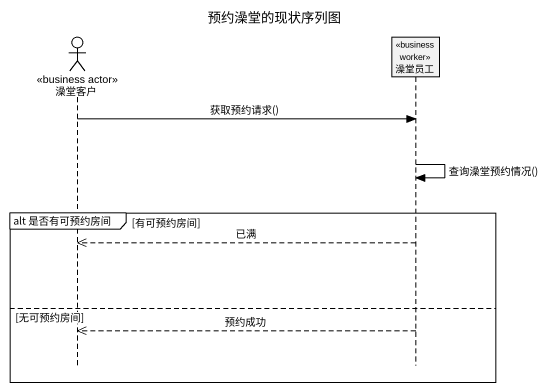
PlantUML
@startuml
title 预约澡堂的现状序列图
hide footbox
actor 澡堂客户 <<business actor>>
participant 澡堂员工 <<business worker>>

澡堂客户 -> 澡堂员工 : 获取预约请求()
澡堂员工 -> 澡堂员工 : 查询澡堂预约情况()
group alt 是否有可预约房间 [有可预约房间]
  澡堂员工 -->> 澡堂客户 : 已满
else 无可预约房间
  澡堂员工 -->> 澡堂客户 : 预约成功
end
@enduml
